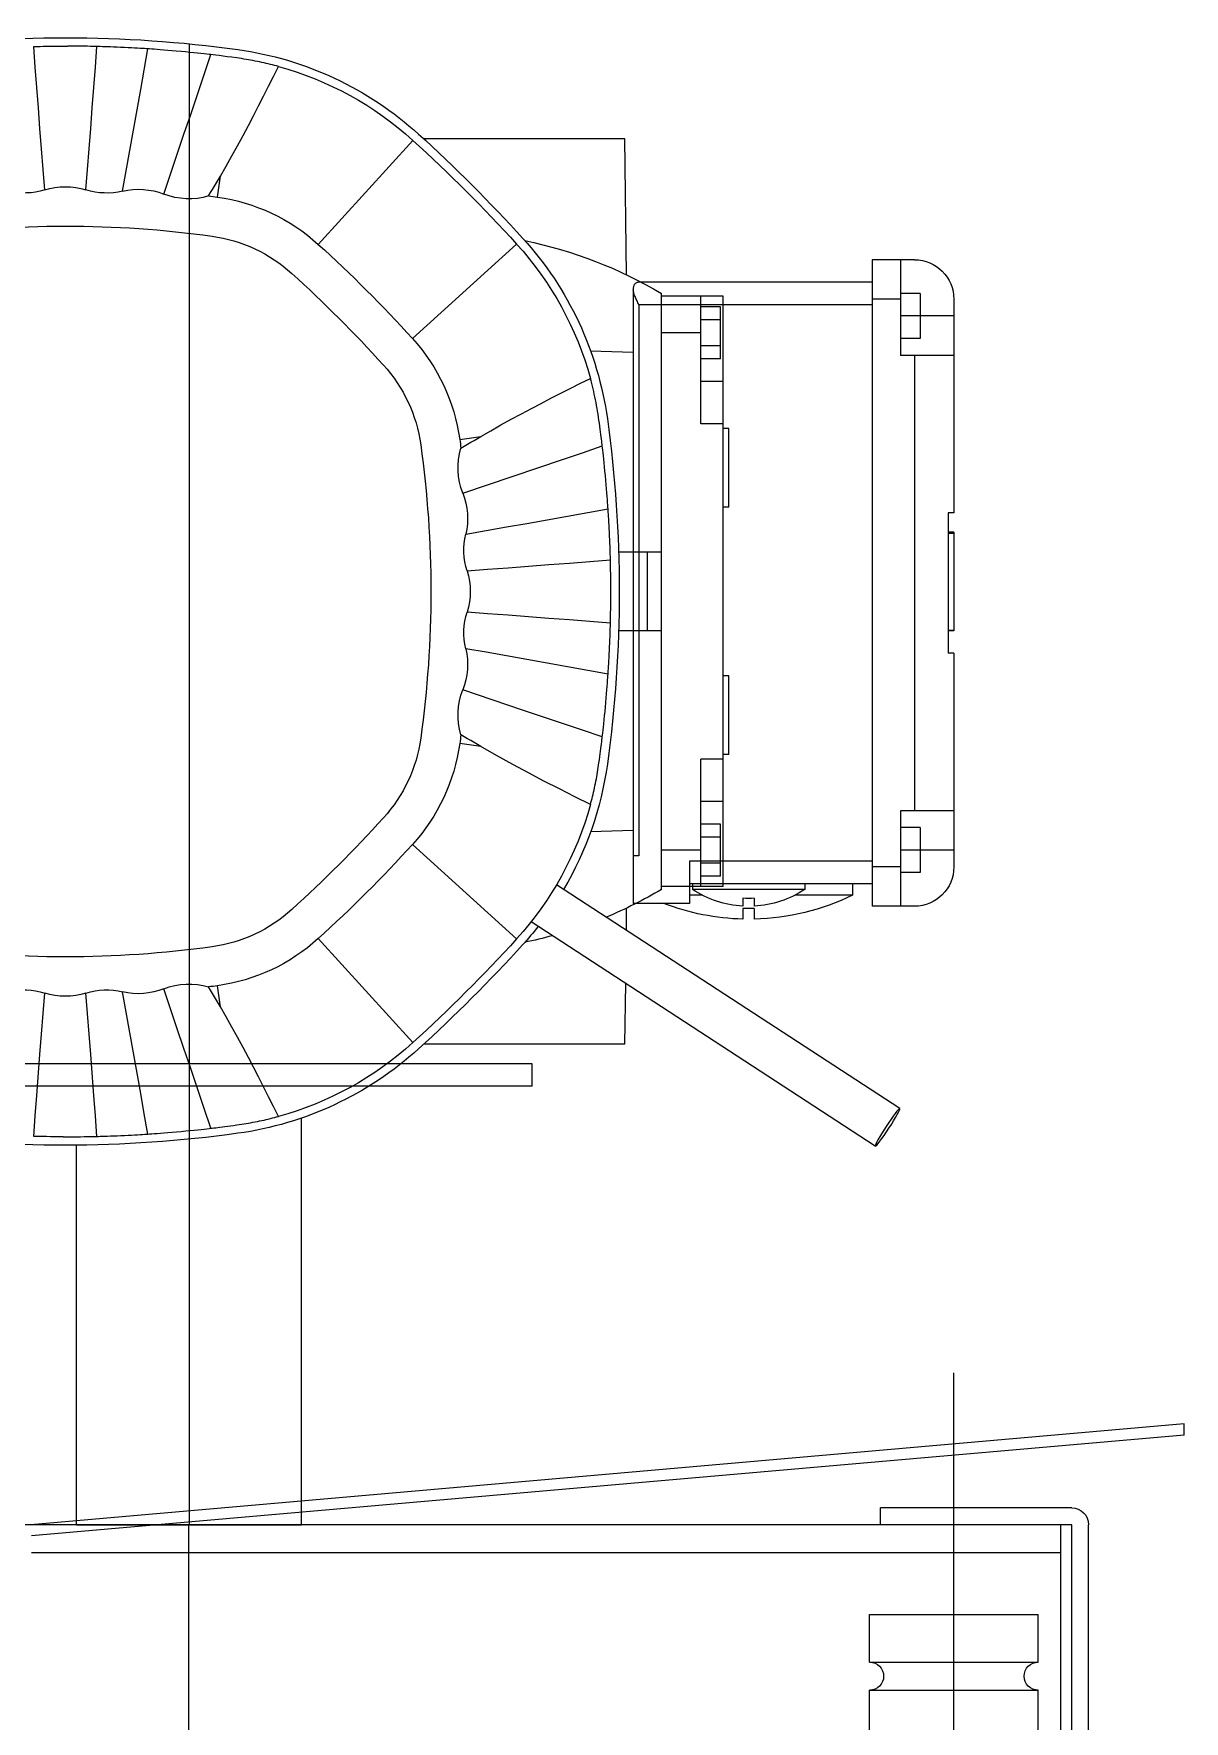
# Model space of a CAD drawing. Header units: millimetres. Extents: x 298 to 399, y 221 to 238.
# Drawn here: x 315.7791 to 315.9836, y 236.6335 to 236.9337 of the extents above; entities that cross this region are included whole.
import ezdxf

# ---------------------------------------------------------------- set-up
doc = ezdxf.new("R2010")
doc.units = ezdxf.units.MM
doc.layers.add('PL_N2$0$PLANTA', color=253, linetype='Continuous')

# ---------------------------------------------------------------- blocks, each defined once
blk = doc.blocks.new('PL_N2$0$A$C06AD38A4')
at = {"layer": 'PL_N2$0$PLANTA'}
for p, q in [((15, 743.52), (15, 27.03)), ((15, 734.07), (15, 0)), ((33.95, 27.03), (33.95, 707.03)), ((35.95, 707.03), (35.95, 27.03)), ((38.95, 707.03), (38.95, 27.03)), ((0, 677.47), (0, 56.47)), ((30, 677.47), (30, 56.47)), ((0, 56.47), (30, 56.47)), ((0, 51.47), (30, 51.47)), ((0, 51.47), (0, 42.97)), ((30, 51.47), (30, 42.97)), ((0, 42.97), (30, 42.97)), ((1.95, 27.03), (1.95, 24.03)), ((35.95, 24.03), (1.95, 24.03))]:
    blk.add_line(p, q, dxfattribs=at)
for centre, radius, start, end in [((0, 53.97), 2.5, 270, 90), ((30, 53.97), 2.5, 90, 270), ((35.95, 27.03), 3, 270, 0)]:
    blk.add_arc(centre, radius, start, end, dxfattribs=at)
blk = doc.blocks.new('PL_N2$0$A$C46897DEF')
at = {"layer": 'PL_N2$0$PLANTA'}
for p, q in [((1046, 753), (1046, 73)), ((1201, 78), (1018, 78)), ((1203, 73), (29, 73))]:
    blk.add_line(p, q, dxfattribs=at)
blk.add_blockref('PL_N2$0$A$C06AD38A4', (1167.05, 45.97), dxfattribs=at)
blk = doc.blocks.new('PL_N2$0$A$C02510BE1')
at = {"layer": 'PL_N2$0$PLANTA'}
blk.add_blockref('PL_N2$0$A$C46897DEF', (0, 0), dxfattribs=at)
blk = doc.blocks.new('PL_N2$0$A$C50A32927')
at = {"layer": 'PL_N2$0$PLANTA'}
blk.add_arc((1200, 1200), 1175, 268.87839, 205.72439, dxfattribs=at)
blk = doc.blocks.new('PL_N2$0$SA67DRE90L4-TOP')
for p, q in [((1.431413, 180.04509), (2.261669, 180.120789)), ((2.261669, 180.120789), (3.051908, 180.189987)), ((3.051908, 180.189987), (3.792706, 180.252319)), ((3.792706, 180.252319), (4.480786, 180.307999)), ((4.480786, 180.307999), (5.112868, 180.357239)), ((5.112868, 180.357239), (5.685673, 180.400238)), ((5.685673, 180.400238), (6.195923, 180.43721)), ((6.195923, 180.43721), (6.640339, 180.468353)), ((6.640339, 180.468353), (7.015642, 180.493896)), ((7.015642, 180.493896), (7.318553, 180.514038)), ((8.603666, 173.28299), (7.318578, 180.514008)), ((7.318598, 180.514023), (7.577841, 180.531158)), ((7.577841, 180.531158), (7.893343, 180.55159)), ((7.893343, 180.55159), (8.262864, 180.57489)), ((8.262864, 180.57489), (8.684158, 180.600632)), ((8.684158, 180.600632), (9.154985, 180.628403)), ((9.154985, 180.628403), (9.673101, 180.657745)), ((9.673101, 180.657745), (10.236264, 180.688248)), ((10.236264, 180.688248), (10.84223, 180.719482)), ((10.84223, 180.719482), (11.488757, 180.751022)), ((11.488757, 180.751022), (12.162435, 180.781921)), ((12.162435, 180.781921), (12.807939, 180.809647)), ((12.807939, 180.809647), (13.415696, 180.83403)), ((13.415696, 180.83403), (13.982926, 180.855316)), ((13.982926, 180.855316), (14.506849, 180.873688)), ((14.506849, 180.873688), (14.984684, 180.889343)), ((14.984684, 180.889343), (15.413651, 180.902481)), ((15.413651, 180.902481), (15.790969, 180.913315)), ((15.790969, 180.913315), (16.113859, 180.922043)), ((16.113859, 180.922043), (16.379538, 180.928864)), ((16.658005, 177.286896), (16.379557, 180.928848)), ((16.37958, 180.928864), (16.696732, 180.936752)), ((16.696732, 180.936752), (17.089417, 180.945892)), ((17.089417, 180.945892), (17.553505, 180.955704)), ((17.553505, 180.955704), (18.084875, 180.965698)), ((18.084875, 180.965698), (18.679399, 180.975327)), ((18.679399, 180.975327), (19.332952, 180.98407)), ((19.332952, 180.98407), (20.041407, 180.991394)), ((20.041407, 180.991394), (20.800642, 180.996765)), ((20.800642, 180.996765), (21.606527, 180.999649)), ((22.440718, 180.999557), (21.606527, 180.999649)), ((23.239206, 180.996552), (22.440718, 180.999557)), ((23.991297, 180.991104), (23.239206, 180.996552)), ((24.692982, 180.983765), (23.991297, 180.991104)), ((25.34026, 180.975052), (24.692982, 180.983765)), ((25.929129, 180.965469), (25.34026, 180.975052)), ((26.455582, 180.955536), (25.929129, 180.965469)), ((26.915617, 180.94577), (26.455582, 180.955536)), ((27.305231, 180.936707), (26.915617, 180.94577)), ((27.62042, 180.928864), (27.305231, 180.936707)), ((27.341995, 177.286896), (27.620443, 180.928848)), ((-15.904203, 177.373581), (-15.554128, 177.468216)), ((-15.035459, 175.628326), (-15.904192, 177.373688)), ((-15.554128, 177.468216), (-15.197905, 177.562164)), ((-15.197905, 177.562164), (-14.83575, 177.655228)), ((-14.83575, 177.655228), (-14.467878, 177.747269)), ((-14.467878, 177.747269), (-14.094506, 177.838135)), ((-14.094506, 177.838135), (-13.715848, 177.927643)), ((-13.715848, 177.927643), (-13.332119, 178.015656)), ((-13.332119, 178.015656), (-12.943535, 178.10202)), ((-12.943535, 178.10202), (-12.55035, 178.186539)), ((-12.55035, 178.186539), (-12.153855, 178.26886)), ((-12.153855, 178.26886), (-11.75472, 178.348831)), ((-11.75472, 178.348831), (-11.353122, 178.426376)), ((-11.353122, 178.426376), (-10.949239, 178.501434)), ((-10.949239, 178.501434), (-10.543246, 178.573959)), ((-10.543246, 178.573959), (-10.135323, 178.64389)), ((-10.135323, 178.64389), (-9.725644, 178.711151)), ((-9.725644, 178.711151), (-9.314387, 178.775711)), ((-9.314387, 178.775711), (-8.90173, 178.837509)), ((-8.90173, 178.837509), (-8.487848, 178.896469)), ((-8.487854, 178.896515), (-7.61237, 179.016052)), ((-7.61237, 179.016052), (-6.797256, 179.124207)), ((-6.797256, 179.124207), (-6.049608, 179.220764)), ((-6.049608, 179.220764), (-5.376522, 179.305527)), ((-5.376522, 179.305527), (-4.78509, 179.378265)), ((-4.78509, 179.378265), (-4.28241, 179.438782)), ((-4.28241, 179.438782), (-3.875574, 179.486877)), ((-2.680172, 175.944153), (-3.875537, 179.486862)), ((-3.875516, 179.486877), (-3.548303, 179.52507)), ((-3.548303, 179.52507), (-3.144191, 179.571518)), ((-3.144191, 179.571518), (-2.668018, 179.625259)), ((-2.668018, 179.625259), (-2.124621, 179.685272)), ((-2.124621, 179.685272), (-1.518838, 179.750595)), ((-1.518838, 179.750595), (-0.855505, 179.820221)), ((-0.855505, 179.820221), (-0.139461, 179.893158)), ((-0.139461, 179.893158), (0.624458, 179.968445)), ((0.624458, 179.968445), (1.431413, 180.04509)), ((16.936451, 173.644958), (16.658005, 177.286896)), ((27.063549, 173.644958), (27.341995, 177.286896)), ((-14.15348, 173.871872), (-15.035459, 175.628326)), ((-1.484807, 172.401443), (-2.680172, 175.944153)), ((-13.261272, 172.112), (-14.15348, 173.871872)), ((-12.361853, 170.356415), (-13.261272, 172.112)), ((-0.289442, 168.858734), (-1.484807, 172.401443)), ((9.246211, 169.66748), (8.603666, 173.28299)), ((17.214897, 170.003021), (16.936451, 173.644958)), ((26.785103, 170.003021), (27.063549, 173.644958)), ((-11.458237, 168.612808), (-12.361853, 170.356415)), ((-10.548412, 166.879379), (-11.458237, 168.612808)), ((0.905923, 165.316025), (-0.289442, 168.858734)), ((9.888756, 166.051971), (9.246211, 169.66748)), ((17.493343, 166.361069), (17.214897, 170.003021)), ((26.506657, 166.361069), (26.785103, 170.003021)), ((-9.602047, 165.101944), (-10.548412, 166.879379)), ((-8.621698, 163.290527), (-9.602047, 165.101944)), ((2.101289, 161.773315), (0.905923, 165.316025)), ((11.173844, 158.820953), (9.888756, 166.051971)), ((17.77179, 162.719131), (17.493343, 166.361069)), ((26.22821, 162.719131), (26.506657, 166.361069)), ((-77.816681, 140.313065), (-77.5, 164.5)), ((-77.5, 164.5), (-41.742126, 164.5)), ((-22.98562, 145.741379), (-39.800343, 164.241791)), ((-7.617275, 161.469223), (-8.621698, 163.290527)), ((18.050238, 159.077194), (17.77179, 162.719131)), ((25.949762, 159.077194), (26.22821, 162.719131)), ((-6.598682, 159.662109), (-7.617275, 161.469223)), ((-5.575825, 157.893265), (-6.598682, 159.662109)), ((4.492019, 154.687897), (2.101289, 161.773315)), ((-5.054542, 154.133423), (-5.575829, 157.89325)), ((-5.228529, 157.301773), (-5.575829, 157.89325)), ((-4.880607, 156.710342), (-5.228529, 157.301773)), ((-4.532056, 156.118927), (-4.880607, 156.710342)), ((-4.182872, 155.527557), (-4.532056, 156.118927)), ((11.816389, 155.205444), (11.173844, 158.820953)), ((18.328684, 155.435242), (18.050238, 159.077194)), ((25.671316, 155.435242), (25.949762, 159.077194)), ((-3.83305, 154.936234), (-4.182872, 155.527557)), ((-3.482585, 154.344925), (-3.83305, 154.936234)), ((-39.741383, 128.985619), (-58.241795, 145.800339)), ((-129, 143), (-121.5, 143)), ((-126.5, 143), (-126.5, 136)), ((-121.5, 143), (-121.5, 28)), ((-121.5, 139), (-80, 139)), ((-80, 139), (-79.909904, 138.995907)), ((-79.909904, 138.995907), (-79.818907, 138.983421)), ((-79.818907, 138.983421), (-79.727821, 138.962231)), ((-79.727821, 138.962231), (-79.637569, 138.932011)), ((-79.637569, 138.932011), (-79.549093, 138.892548)), ((-79.549093, 138.892548), (-79.463406, 138.843819)), ((-79.463406, 138.843819), (-79.381523, 138.785801)), ((-79.381523, 138.785801), (-79.304464, 138.718494)), ((-79.304464, 138.718494), (-79.233278, 138.642006)), ((-79.233278, 138.642006), (-79.16913, 138.556507)), ((-79.16913, 138.556507), (-79.113201, 138.462162)), ((-79.113201, 138.462162), (-79.066635, 138.359154)), ((-79.066635, 138.359154), (-79.030933, 138.247692)), ((-79.030933, 138.247692), (-79.008062, 138.127926)), ((-79.008062, 138.127926), (-79, 138)), ((-136, 136), (-136, 98)), ((-130, 137), (-130, 129)), ((-130, 137), (-126.5, 137)), ((-126.5, 136), (-126.5, 126)), ((-126.5, 136), (-121.5, 136)), ((-95, 136.5), (-84, 136.5)), ((-95, 31.5), (-95, 136.5)), ((-91, 130), (-91, 136.5)), ((-84, 31), (-84, 137)), ((-80, 135), (-79.909904, 135.180304)), ((-79.909904, 135.180304), (-79.818907, 135.363276)), ((-79.818907, 135.363276), (-79.727821, 135.548252)), ((-79.727821, 135.548252), (-79.637569, 135.734362)), ((-79.637569, 135.734362), (-79.549093, 135.920767)), ((-79.549093, 135.920767), (-79.463406, 136.106693)), ((-79.463406, 136.106693), (-79.381523, 136.29137)), ((-79.381523, 136.29137), (-79.304464, 136.474033)), ((-79.304464, 136.474033), (-79.233278, 136.653971)), ((-79.233278, 136.653971), (-79.16913, 136.830601)), ((-79.16913, 136.830601), (-79.113201, 137.003353)), ((-79.113201, 137.003353), (-79.066635, 137.171656)), ((-79.066635, 137.171656), (-79.030933, 137.335058)), ((-79.030933, 137.335058), (-79.008062, 137.493208)), ((-79.008062, 137.493208), (-79, 137.645752)), ((-79, 138), (-79, 28.5)), ((-136, 133), (-126.5, 133)), ((-121.5, 135), (-80, 135)), ((-94.5, 134.618805), (-91, 134.618805)), ((-94.5, 132.309402), (-94.5, 134.618805)), ((-94.5, 132.309402), (-91, 132.309402)), ((-94.5, 127.690598), (-94.5, 132.309402)), ((-80, 135), (-80, 37)), ((-91, 130), (-84, 130)), ((-91, 113.83419), (-91, 130)), ((-130, 129), (-126.5, 129)), ((-94.5, 127.690598), (-91, 127.690598)), ((-94.5, 125.381195), (-94.5, 127.690598)), ((-79, 126.5), (-71.408319, 126.765108)), ((-136, 126), (-126.5, 126)), ((-129, 126), (-129, 45)), ((-94.5, 125.381195), (-91, 125.381195)), ((-95, 121.339745), (-91, 121.339745)), ((-71.957085, 119.588791), (-71.844078, 120.069649)), ((-71.844078, 120.069649), (-71.728905, 120.542053)), ((-71.728905, 120.542053), (-71.611885, 121.005577)), ((-71.611885, 121.005577), (-71.493332, 121.45977)), ((-71.493332, 121.45977), (-71.373573, 121.904205)), ((-69.628716, 121.035652), (-71.373695, 121.90419)), ((-67.872795, 120.153946), (-69.628716, 121.035652)), ((-66.113594, 119.262085), (-67.872795, 120.153946)), ((-72.569191, 116.570496), (-72.476669, 117.084297)), ((-72.476669, 117.084297), (-72.380104, 117.594635)), ((-72.380104, 117.594635), (-72.279602, 118.101143)), ((-72.279602, 118.101143), (-72.175285, 118.60347)), ((-72.175285, 118.60347), (-72.067589, 119.099922)), ((-72.067589, 119.099922), (-71.957085, 119.588791)), ((-64.358788, 118.363075), (-66.113594, 119.262085)), ((-62.616043, 117.459923), (-64.358788, 118.363075)), ((-60.882267, 116.549934), (-62.616043, 117.459923)), ((-72.973892, 113.924118), (-72.896507, 114.487854)), ((-72.896469, 114.487846), (-72.821304, 115.011909)), ((-72.821304, 115.011909), (-72.741623, 115.533943)), ((-72.741623, 115.533943), (-72.657547, 116.053596)), ((-72.657547, 116.053596), (-72.569191, 116.570496)), ((-59.103477, 115.602867), (-60.882267, 116.549934)), ((-57.291168, 114.62204), (-59.103477, 115.602867)), ((-55.469353, 113.617348), (-57.291168, 114.62204)), ((-96, 113), (-94.999947, 113)), ((-96, 99), (-96, 113)), ((-95, 113.83419), (-91, 113.83419)), ((-73.38427, 110.735619), (-73.340088, 111.097137)), ((-73.340088, 111.097137), (-73.291, 111.493034)), ((-73.291, 111.493034), (-73.237068, 111.921478)), ((-73.237068, 111.921478), (-73.178329, 112.38063)), ((-73.178329, 112.38063), (-73.114853, 112.868675)), ((-73.114853, 112.868675), (-73.046692, 113.383781)), ((-73.046692, 113.383781), (-72.973892, 113.924118)), ((-53.662045, 112.598648), (-55.469353, 113.617348)), ((-51.893257, 111.575829), (-53.662045, 112.598648)), ((-51.301777, 111.228531), (-51.89325, 111.575829)), ((-48.133419, 111.054543), (-51.89325, 111.575829)), ((-50.710335, 110.880608), (-51.301777, 111.228531)), ((-73.748466, 107.538681), (-73.683716, 108.138779)), ((-73.683716, 108.138779), (-73.624222, 108.677216)), ((-73.624222, 108.677216), (-73.570946, 109.149284)), ((-73.570946, 109.149284), (-73.524841, 109.550285)), ((-73.524841, 109.550285), (-73.486877, 109.875519)), ((-73.48687, 109.875572), (-73.457718, 110.123009)), ((-69.944153, 108.680168), (-73.486862, 109.875534)), ((-73.457718, 110.123009), (-73.4235, 110.410301)), ((-73.4235, 110.410301), (-73.38427, 110.735619)), ((-66.401443, 107.48481), (-69.944153, 108.680168)), ((-50.118935, 110.532059), (-50.710335, 110.880608)), ((-49.527565, 110.182869), (-50.118935, 110.532059)), ((-48.936226, 109.833046), (-49.527565, 110.182869)), ((-48.344921, 109.482582), (-48.936226, 109.833046)), ((-74.040695, 104.615623), (-73.964577, 105.41539)), ((-73.964577, 105.41539), (-73.889854, 106.172287)), ((-73.889854, 106.172287), (-73.817497, 106.881615)), ((-73.817497, 106.881615), (-73.748466, 107.538681)), ((-48.687901, 101.50798), (-66.401443, 107.48481)), ((-74.305969, 101.544487), (-74.249657, 102.239273)), ((-74.249657, 102.239273), (-74.186615, 102.987213)), ((-74.186615, 102.987213), (-74.116623, 103.784912)), ((-74.116623, 103.784912), (-74.040695, 104.615623)), ((-74.493767, 98.986259), (-74.46801, 99.364532)), ((-74.46801, 99.364532), (-74.436562, 99.812874)), ((-74.436562, 99.812874), (-74.399216, 100.327904)), ((-74.399216, 100.327904), (-74.355751, 100.906235)), ((-74.355751, 100.906235), (-74.305969, 101.544487)), ((-136, 98), (-135, 98)), ((-135, 98), (-135, 73)), ((-96, 99), (-94.999947, 99)), ((-74.687454, 95.778923), (-74.657089, 96.338898)), ((-74.657089, 96.338898), (-74.627884, 96.854118)), ((-74.627884, 96.854118), (-74.60025, 97.322357)), ((-74.60025, 97.322357), (-74.574631, 97.741425)), ((-74.574631, 97.741425), (-74.551437, 98.109093)), ((-74.551437, 98.109093), (-74.531097, 98.423157)), ((-74.531097, 98.423157), (-74.51403, 98.681404)), ((-74.514038, 98.68145), (-74.493767, 98.986259)), ((-70.898499, 98.038879), (-74.514008, 98.681419)), ((-67.28299, 97.396332), (-70.898499, 98.038879)), ((-63.667484, 96.753792), (-67.28299, 97.396332)), ((-60.051975, 96.111244), (-63.667484, 96.753792)), ((-56.436466, 95.468697), (-60.051975, 96.111244)), ((-136, 94.538655), (-136, 94.415012)), ((-136, 94.538655), (-134.999916, 94.538655)), ((-136, 94.415012), (-136, 94.388484)), ((-136, 94.415012), (-134.999916, 94.415012)), ((-136, 94.388428), (-136, 94.321637)), ((-136, 94.388428), (-134.999954, 94.388428)), ((-136, 94.321637), (-136, 77.03343)), ((-136, 94.321637), (-134.999954, 94.321637)), ((-74.833435, 92.599701), (-74.808861, 93.210823)), ((-74.808861, 93.210823), (-74.780937, 93.859871)), ((-74.780937, 93.859871), (-74.749969, 94.533531)), ((-74.749969, 94.533531), (-74.718559, 95.176399)), ((-74.718559, 95.176399), (-74.687454, 95.778923)), ((-52.820957, 94.826157), (-56.436466, 95.468697)), ((-49.205448, 94.183609), (-52.820957, 94.826157)), ((-84, 91), (-81.5, 91)), ((-81.5, 91), (-76.390411, 91)), ((-81.5, 77), (-81.5, 91)), ((-74.922012, 89.887199), (-74.913246, 90.211594)), ((-74.913246, 90.211594), (-74.902351, 90.59082)), ((-74.902351, 90.59082), (-74.889122, 91.022057)), ((-74.889122, 91.022057), (-74.873367, 91.502495)), ((-74.873367, 91.502495), (-74.854874, 92.02932)), ((-74.854874, 92.02932), (-74.833435, 92.599701)), ((-74.984291, 86.649254), (-74.97686, 87.216469)), ((-74.97686, 87.216469), (-74.968712, 87.740433)), ((-74.968712, 87.740433), (-74.960167, 88.218544)), ((-74.960167, 88.218544), (-74.951569, 88.648201)), ((-74.951569, 88.648201), (-74.943268, 89.026802)), ((-74.943268, 89.026802), (-74.935585, 89.351746)), ((-74.935585, 89.351746), (-74.928864, 89.620422)), ((-74.928856, 89.620461), (-74.922012, 89.887199)), ((-71.286896, 89.341995), (-74.928841, 89.620445)), ((-67.644958, 89.063553), (-71.286896, 89.341995)), ((-64.003014, 88.785103), (-67.644958, 89.063553)), ((-60.361073, 88.506653), (-64.003014, 88.785103)), ((-56.719131, 88.22821), (-60.361073, 88.506653)), ((-53.077187, 87.94976), (-56.719131, 88.22821)), ((-49.435246, 87.671318), (-53.077187, 87.94976)), ((-75, 84), (-74.998848, 84.714165)), ((-74.998848, 84.714165), (-74.995621, 85.3955)), ((-74.995621, 85.3955), (-74.990654, 86.041397)), ((-74.990654, 86.041397), (-74.984291, 86.649254)), ((-74.998848, 83.28614), (-75, 84)), ((-74.995621, 82.604843), (-74.998848, 83.28614)), ((-74.990654, 81.958885), (-74.995621, 82.604843)), ((-74.984291, 81.350906), (-74.990654, 81.958885)), ((-74.976852, 80.783539), (-74.984291, 81.350906)), ((-74.968697, 80.259415), (-74.976852, 80.783539)), ((-74.960152, 79.781166), (-74.968697, 80.259415)), ((-74.951561, 79.351425), (-74.960152, 79.781166)), ((-74.943253, 78.972824), (-74.951561, 79.351425)), ((-74.935577, 78.648003), (-74.943253, 78.972824)), ((-74.928864, 78.379578), (-74.935577, 78.648003)), ((-74.922043, 78.113861), (-74.928856, 78.379539)), ((-74.928841, 78.379555), (-71.286896, 78.658005)), ((-74.913315, 77.79097), (-74.922043, 78.113861)), ((-71.286896, 78.658005), (-67.644958, 78.936447)), ((-67.644958, 78.936447), (-64.003014, 79.214897)), ((-64.003014, 79.214897), (-60.361073, 79.493347)), ((-60.361073, 79.493347), (-56.719131, 79.77179)), ((-56.719131, 79.77179), (-53.077187, 80.05024)), ((-53.077187, 80.05024), (-49.435246, 80.328682)), ((-136, 77.03343), (-136, 77.000221)), ((-136, 77.03343), (-134.999947, 77.03343)), ((-136, 77.000221), (-134.999947, 77.000221)), ((-136, 77.000143), (-134.999924, 77.000143)), ((-84, 77), (-81.5, 77)), ((-81.5, 77), (-76.390411, 77)), ((-74.902481, 77.413651), (-74.913315, 77.79097)), ((-74.889343, 76.984688), (-74.902481, 77.413651)), ((-74.873688, 76.506851), (-74.889343, 76.984688)), ((-74.855316, 75.982925), (-74.873688, 76.506851)), ((-74.834038, 75.415695), (-74.855316, 75.982925)), ((-74.809639, 74.807938), (-74.834038, 75.415695)), ((-136, 73), (-136, 45)), ((-136, 73), (-135, 73)), ((-74.781929, 74.162437), (-74.809639, 74.807938)), ((-74.751022, 73.488754), (-74.781929, 74.162437)), ((-74.71949, 72.842232), (-74.751022, 73.488754)), ((-74.688255, 72.236267), (-74.71949, 72.842232)), ((-74.657745, 71.673103), (-74.688255, 72.236267)), ((-60.051975, 71.888756), (-56.436466, 72.531303)), ((-56.436466, 72.531303), (-52.820957, 73.173843)), ((-52.820957, 73.173843), (-49.205448, 73.816391)), ((-74.628403, 71.154984), (-74.657745, 71.673103)), ((-74.600639, 70.684158), (-74.628403, 71.154984)), ((-74.57489, 70.262863), (-74.600639, 70.684158)), ((-74.55159, 69.893341), (-74.57489, 70.262863)), ((-74.531158, 69.577843), (-74.55159, 69.893341)), ((-74.51403, 69.318596), (-74.531158, 69.577843)), ((-74.493896, 69.01564), (-74.514038, 69.31855)), ((-74.514008, 69.318581), (-70.898499, 69.961121)), ((-70.898499, 69.961121), (-67.28299, 70.603668)), ((-67.28299, 70.603668), (-63.667484, 71.246208)), ((-63.667484, 71.246208), (-60.051975, 71.888756)), ((-96, 69), (-94.999916, 69)), ((-96, 55), (-96, 69)), ((-74.468353, 68.640335), (-74.493896, 69.01564)), ((-74.437202, 68.195923), (-74.468353, 68.640335)), ((-74.40023, 67.685677), (-74.437202, 68.195923)), ((-74.357231, 67.112869), (-74.40023, 67.685677)), ((-74.307999, 66.480785), (-74.357231, 67.112869)), ((-74.252319, 65.792706), (-74.307999, 66.480785)), ((-59.316029, 62.905922), (-48.687901, 66.49202)), ((-74.189987, 65.051907), (-74.252319, 65.792706)), ((-74.120789, 64.261669), (-74.189987, 65.051907)), ((-74.045082, 63.431412), (-74.120789, 64.261669)), ((-73.968452, 62.624458), (-74.045082, 63.431412)), ((-73.893166, 61.860538), (-73.968452, 62.624458)), ((-73.820213, 61.144493), (-73.893166, 61.860538)), ((-73.750587, 60.481163), (-73.820213, 61.144493)), ((-73.685272, 59.875378), (-73.750587, 60.481163)), ((-69.944153, 59.319828), (-66.401443, 60.515194)), ((-66.401443, 60.515194), (-62.858738, 61.71056)), ((-62.858738, 61.71056), (-59.316029, 62.905922)), ((-73.625252, 59.331982), (-73.685272, 59.875378)), ((-73.571526, 58.855808), (-73.625252, 59.331982)), ((-73.52507, 58.451698), (-73.571526, 58.855808)), ((-73.486877, 58.124485), (-73.52507, 58.451698)), ((-73.457718, 57.876991), (-73.48687, 58.124424)), ((-73.486862, 58.124462), (-69.944153, 59.319828)), ((-73.4235, 57.589703), (-73.457718, 57.876991)), ((-73.38427, 57.264381), (-73.4235, 57.589703)), ((-73.340088, 56.902859), (-73.38427, 57.264381)), ((-51.301777, 56.771469), (-50.710335, 57.119392)), ((-50.710335, 57.119392), (-50.118935, 57.467945)), ((-50.118935, 57.467945), (-49.527565, 57.817127)), ((-49.527565, 57.817127), (-48.936226, 58.16695)), ((-48.936226, 58.16695), (-48.344921, 58.517414)), ((-96, 55), (-94.999916, 55)), ((-95, 54.165806), (-91, 54.165806)), ((-91, 31.5), (-91, 54.165806)), ((-73.291, 56.506966), (-73.340088, 56.902859)), ((-73.237068, 56.078526), (-73.291, 56.506966)), ((-73.178329, 55.61937), (-73.237068, 56.078526)), ((-73.114853, 55.131325), (-73.178329, 55.61937)), ((-73.046692, 54.616219), (-73.114853, 55.131325)), ((-72.973892, 54.075886), (-73.046692, 54.616219)), ((-72.896507, 53.512146), (-72.973892, 54.075886)), ((-57.550468, 53.236546), (-54.691601, 54.818108)), ((-54.691601, 54.818108), (-51.893257, 56.424175)), ((-51.89325, 56.424171), (-48.133419, 56.945457)), ((-51.89325, 56.424171), (-51.301777, 56.771469)), ((-72.837502, 53.09827), (-72.896461, 53.512154)), ((-72.775719, 52.685612), (-72.837502, 53.09827)), ((-72.711159, 52.274357), (-72.775719, 52.685612)), ((-72.643883, 51.864677), (-72.711159, 52.274357)), ((-72.573959, 51.456753), (-72.643883, 51.864677)), ((-72.501434, 51.050762), (-72.573959, 51.456753)), ((-72.426376, 50.646877), (-72.501434, 51.050762)), ((-63.109314, 50.283337), (-60.376411, 51.717934)), ((-60.376411, 51.717934), (-57.550468, 53.236546)), ((-72.348831, 50.245281), (-72.426376, 50.646877)), ((-72.268867, 49.846146), (-72.348831, 50.245281)), ((-72.186539, 49.44965), (-72.268867, 49.846146)), ((-72.102013, 49.056465), (-72.186539, 49.44965)), ((-72.015663, 48.667881), (-72.102013, 49.056465)), ((-71.92765, 48.284153), (-72.015663, 48.667881)), ((-71.838135, 47.905495), (-71.92765, 48.284153)), ((-68.625504, 47.467102), (-65.860756, 48.866844)), ((-65.860756, 48.866844), (-63.109314, 50.283337)), ((-95, 46.660255), (-91, 46.660255)), ((-71.747269, 47.532124), (-71.838135, 47.905495)), ((-71.655228, 47.164249), (-71.747269, 47.532124)), ((-71.562157, 46.802097), (-71.655228, 47.164249)), ((-71.468224, 46.445873), (-71.562157, 46.802097)), ((-71.373581, 46.095798), (-71.468224, 46.445873)), ((-71.373695, 46.095806), (-68.625504, 47.467102)), ((-136, 45), (-136, 38)), ((-136, 45), (-126.5, 45)), ((-126.5, 45), (-126.5, 28)), ((-94.5, 42.618801), (-91, 42.618801)), ((-94.5, 33.381197), (-94.5, 42.618801)), ((-130, 42), (-130, 38)), ((-130, 42), (-126.5, 42)), ((-94.5, 40.309402), (-91, 40.309402)), ((-79, 41.5), (-71.408353, 41.234894)), ((-136, 38), (-136, 35)), ((-136, 38), (-126.5, 38)), ((-130, 38), (-130, 34)), ((-91, 38), (-84, 38)), ((-80, 37), (-79, 37)), ((-58.241795, 22.199659), (-39.741383, 39.014378)), ((-130, 34), (-126.5, 34)), ((-126.5, 35), (-121.5, 35)), ((-121.5, 36), (-89, 36)), ((-94.5, 35.690598), (-91, 35.690598)), ((-94.5, 33.381197), (-91, 33.381197)), ((-89, 36), (-89, 28.5)), ((-126.393257, -7.960951), (-65.344727, 31.835865)), ((-121.5, 32), (-89, 32)), ((-118, 32), (-118, 30)), ((-109.5, 32), (-109.5, 31)), ((-109.5, 31), (-89.5, 31)), ((-95, 31.5), (-84, 31.5)), ((-89.5, 32), (-89.5, 31)), ((-129, 28), (-121.5, 28)), ((-118, 30), (-107.790283, 30)), ((-100.5, 29.432632), (-100.5, 28.027542)), ((-100.5, 27.618271), (-100.5, 25.711922)), ((-98.5, 29.432632), (-98.5, 28.027542)), ((-98.5, 27.618271), (-98.5, 25.711922)), ((-91.209717, 30), (-89.000006, 30)), ((-89, 28.5), (-79, 28.5)), ((-77.764992, 23.739353), (-77.816681, 27.686941)), ((-122.024452, -14.662712), (-60.818718, 25.236589)), ((-122.024452, -14.662712), (-60.818729, 25.23658)), ((-39.800343, 3.758206), (-22.98562, 22.258615)), ((-77.5, 3.5), (-77.641014, 14.270363)), ((-5.575829, 10.106749), (-5.054542, 13.86658)), ((-4.532056, 11.881067), (-4.182872, 12.472437)), ((-4.182872, 12.472437), (-3.83305, 13.063774)), ((-3.83305, 13.063774), (-3.482585, 13.65508)), ((2.101289, 6.226681), (4.492019, 13.312098)), ((11.173844, 9.179042), (11.816389, 12.79455)), ((18.050238, 8.922812), (18.328684, 12.564754)), ((25.949762, 8.922812), (25.671316, 12.564754)), ((-6.598647, 8.337955), (-5.575825, 10.106741)), ((-5.575829, 10.106749), (-5.228529, 10.698225)), ((-5.228529, 10.698225), (-4.880607, 11.289664)), ((-4.880607, 11.289664), (-4.532056, 11.881067)), ((10.5313, 5.563534), (11.173844, 9.179042)), ((-8.622044, 4.708832), (-7.617345, 6.530647)), ((-7.617345, 6.530647), (-6.598647, 8.337955)), ((0.905923, 2.683972), (2.101289, 6.226681)), ((17.77179, 5.280869), (18.050238, 8.922812)), ((26.22821, 5.280869), (25.949762, 8.922812)), ((-77.5, 3.5), (-41.742123, 3.5)), ((-9.602866, 2.896522), (-8.622044, 4.708832)), ((9.888756, 1.948025), (10.5313, 5.563534)), ((17.493343, 1.638927), (17.77179, 5.280869)), ((26.506657, 1.638927), (26.22821, 5.280869)), ((-11.459922, -0.616043), (-10.549935, 1.117734)), ((-10.549935, 1.117734), (-9.602866, 2.896522)), ((-0.289442, -0.858737), (0.905923, 2.683972)), ((8.603666, -5.282991), (9.888756, 1.948025)), ((16.936451, -5.644957), (17.493343, 1.638927)), ((27.063549, -5.644957), (26.506657, 1.638927)), ((-13.262087, -4.113595), (-12.363076, -2.358787)), ((-12.363076, -2.358787), (-11.459922, -0.616043)), ((-1.484807, -4.401445), (-0.289442, -0.858737)), ((-15.035652, -7.628718), (-14.153948, -5.872795)), ((-14.153948, -5.872795), (-13.262087, -4.113595)), ((-2.680172, -7.944154), (-1.484807, -4.401445)), ((7.961122, -8.898499), (8.603666, -5.282991)), ((16.658005, -9.2869), (16.936451, -5.644957)), ((27.341995, -9.2869), (27.063549, -5.644957)), ((-15.904192, -9.373693), (-15.035652, -7.628718)), ((-3.875537, -11.486862), (-2.680172, -7.944154)), ((7.318578, -12.514008), (7.961122, -8.898499)), ((-15.554161, -9.468209), (-15.904204, -9.373576)), ((-15.197976, -9.562133), (-15.554161, -9.468209)), ((-14.835866, -9.65519), (-15.197976, -9.562133)), ((-14.468044, -9.747222), (-14.835866, -9.65519)), ((-14.094727, -9.83807), (-14.468044, -9.747222)), ((-13.716127, -9.927574), (-14.094727, -9.83807)), ((-13.332462, -10.015577), (-13.716127, -9.927574)), ((-12.943945, -10.10192), (-13.332462, -10.015577)), ((-12.550803, -10.186441), (-12.943945, -10.10192)), ((-12.154224, -10.268797), (-12.550803, -10.186441)), ((-11.755014, -10.348783), (-12.154224, -10.268797)), ((-11.353351, -10.426341), (-11.755014, -10.348783)), ((-10.949409, -10.501415), (-11.353351, -10.426341)), ((-10.543367, -10.573948), (-10.949409, -10.501415)), ((-10.135403, -10.643881), (-10.543367, -10.573948)), ((-9.725692, -10.711157), (-10.135403, -10.643881)), ((-9.314411, -10.775718), (-9.725692, -10.711157)), ((-8.901737, -10.837506), (-9.314411, -10.775718)), ((-8.487848, -10.896465), (-8.901737, -10.837506)), ((-7.924116, -10.97389), (-8.487854, -10.896507)), ((-7.38378, -11.046691), (-7.924116, -10.97389)), ((-6.868676, -11.114856), (-7.38378, -11.046691)), ((-6.380631, -11.178331), (-6.868676, -11.114856)), ((-5.921475, -11.237064), (-6.380631, -11.178331)), ((-5.493035, -11.291001), (-5.921475, -11.237064)), ((-5.09714, -11.340088), (-5.493035, -11.291001)), ((-4.735619, -11.384272), (-5.09714, -11.340088)), ((-4.410298, -11.423499), (-4.735619, -11.384272)), ((-4.123007, -11.457716), (-4.410298, -11.423499)), ((-3.875574, -11.48687), (-4.123007, -11.457716)), ((-3.550283, -11.524838), (-3.875515, -11.486876)), ((-3.149283, -11.570943), (-3.550283, -11.524838)), ((-2.677216, -11.624224), (-3.149283, -11.570943)), ((-2.138782, -11.683719), (-2.677216, -11.624224)), ((-1.538682, -11.748466), (-2.138782, -11.683719)), ((-0.881616, -11.817499), (-1.538682, -11.748466)), ((-0.172284, -11.889857), (-0.881616, -11.817499)), ((0.584612, -11.964577), (-0.172284, -11.889857)), ((1.384373, -12.040694), (0.584612, -11.964577)), ((16.379557, -12.928841), (16.658005, -9.2869)), ((27.620443, -12.928841), (27.341995, -9.2869)), ((2.215085, -12.116621), (1.384373, -12.040694)), ((3.012789, -12.186613), (2.215085, -12.116621)), ((3.760726, -12.249659), (3.012789, -12.186613)), ((4.455513, -12.305968), (3.760726, -12.249659)), ((5.093764, -12.35575), (4.455513, -12.305968)), ((5.672097, -12.399212), (5.093764, -12.35575)), ((6.187126, -12.436563), (5.672097, -12.399212)), ((6.635468, -12.468012), (6.187126, -12.436563)), ((7.013739, -12.493766), (6.635468, -12.468012)), ((7.318553, -12.514034), (7.013739, -12.493766)), ((7.576847, -12.531096), (7.318598, -12.51403)), ((7.890911, -12.551437), (7.576847, -12.531096)), ((8.258579, -12.574631), (7.890911, -12.551437)), ((8.67764, -12.600254), (8.258579, -12.574631)), ((9.145884, -12.62788), (8.67764, -12.600254)), ((9.661098, -12.657089), (9.145884, -12.62788)), ((10.221075, -12.687456), (9.661098, -12.657089)), ((10.823602, -12.718557), (10.221075, -12.687456)), ((11.466468, -12.749969), (10.823602, -12.718557)), ((12.14013, -12.780937), (11.466468, -12.749969)), ((12.789179, -12.808861), (12.14013, -12.780937)), ((13.400303, -12.833437), (12.789179, -12.808861)), ((13.970683, -12.854872), (13.400303, -12.833437)), ((14.497502, -12.873365), (13.970683, -12.854872)), ((14.977942, -12.889124), (14.497502, -12.873365)), ((15.409184, -12.902349), (14.977942, -12.889124)), ((15.788408, -12.913244), (15.409184, -12.902349)), ((16.112801, -12.922012), (15.788408, -12.913244)), ((16.379538, -12.928856), (16.112801, -12.922012)), ((16.694769, -12.936714), (16.37958, -12.928862)), ((17.084383, -12.945778), (16.694769, -12.936714)), ((17.544418, -12.955534), (17.084383, -12.945778)), ((18.070871, -12.965464), (17.544418, -12.955534)), ((18.65974, -12.975048), (18.070871, -12.965464)), ((19.307018, -12.98377), (18.65974, -12.975048)), ((20.008703, -12.991108), (19.307018, -12.98377)), ((20.760794, -12.996544), (20.008703, -12.991108)), ((21.559282, -12.999561), (20.760794, -12.996544)), ((22.393473, -12.999651), (21.559282, -12.999561)), ((22.393473, -12.999651), (23.199358, -12.996763)), ((23.199358, -12.996763), (23.958593, -12.991394)), ((23.958593, -12.991394), (24.667048, -12.984074)), ((24.667048, -12.984074), (25.320601, -12.975334)), ((25.320601, -12.975334), (25.915125, -12.965702)), ((25.915125, -12.965702), (26.446495, -12.955709)), ((26.446495, -12.955709), (26.910583, -12.945885)), ((26.910583, -12.945885), (27.303268, -12.93676)), ((27.303268, -12.93676), (27.62042, -12.928862))]:
    blk.add_line(p, q)
for centre, radius, start, end in [((-0.453896, 120.950834), 60, 97.89353032, 132.26718574), ((22, -41), 223.5, 82.10646968, 97.89353032), ((-0.453896, 120.950834), 58.5, 105.31393453, 132.26718574), ((144.152696, -38.152696), 275, 132.26718574, 137.73281426), ((144.152696, -38.152696), 273.5, 132.26718574, 137.73281426), ((-0.453896, 120.950834), 33.5, 97.89353032, 132.26718574), ((22, -41), 197, 97.43221915, 97.89353032), ((0.008626, 166.050905), 12.215508, 253.3932323, 291.53223295), ((8.975411, 143.324899), 12.215508, 76.55148991, 111.53223295), ((14.657367, 167.086001), 12.215508, 256.55148991, 287.49037152), ((22, 143.784492), 12.215508, 72.50962848, 107.49037152), ((29.342633, 167.086001), 12.215508, 252.50962848, 283.44851009), ((-0.453896, 120.950834), 26.5, 97.89353032, 132.26718574), ((22, -41), 190, 82.10646968, 97.89353032), ((-44, 69.772727), 78.227273, 101.58953603, 120.7525025), ((-14.950834, 106.453896), 60, 137.73281426, 172.10646968), ((-14.950834, 106.453896), 58.5, 137.73281426, 164.68606547), ((144.152696, -38.152696), 248.5, 132.26718574, 137.73281426), ((-129, 136), 7, 90, 180), ((144.152696, -38.152696), 241.5, 132.26718574, 137.73281426), ((-14.950834, 106.453896), 33.5, 137.73281426, 172.10646968), ((-14.950834, 106.453896), 26.5, 137.73281426, 172.10646968), ((147, 84), 223.5, 172.10646968, 187.89353032), ((-60.050905, 105.991374), 12.215508, 338.46776705, 16.6067677), ((147, 84), 197, 172.10646968, 172.56778085), ((147, 84), 190, 172.10646968, 187.89353032), ((-37.324899, 97.024589), 12.215508, 158.46776705, 193.44851009), ((-61.086001, 91.342633), 12.215508, 342.50962848, 13.44851009), ((-37.784492, 84), 12.215508, 162.50962848, 197.49037152), ((-61.086001, 76.657367), 12.215508, 346.55148991, 17.49037152), ((-37.324899, 70.975411), 12.215508, 166.55148991, 201.53223295), ((-60.050905, 62.008626), 12.215508, 343.3932323, 21.53223295), ((147, 84), 197, 187.43221915, 187.89353032), ((-14.950834, 61.546104), 26.5, 187.89353032, 222.26718574), ((-14.950834, 61.546104), 33.5, 187.89353032, 222.26718574), ((-14.950834, 61.546104), 60, 187.89353032, 210.58640199), ((-14.950834, 61.546104), 58.5, 195.31393453, 222.26718574), ((144.152696, 206.152696), 241.5, 222.26718574, 227.73281426), ((144.152696, 206.152696), 248.5, 222.26718574, 227.73281426), ((-129, 35), 7, 180, 270), ((-99.5, 46.166667), 18.166667, 236.60151153, 266.84450926), ((-99.5, 46.166667), 18.166667, 273.15549074, 303.39848847), ((-44, 98.227273), 78.227273, 239.2474975, 247.29169875), ((-99.5, 67.646512), 41.946512, 243.82988013, 268.6339458), ((-99.5, 46.166667), 16.763883, 266.58015906, 273.41984094), ((-99.5, 67.646512), 40.040727, 268.56891367, 271.43108633), ((-99.5, 67.646512), 41.946512, 271.3660542, 291.05292137), ((-0.453896, 47.049166), 26.5, 227.73281426, 262.10646968), ((-14.950834, 61.546104), 60, 218.23351143, 222.26718574), ((-44, 98.227273), 78.227273, 254.72321599, 258.41065795), ((144.152696, 206.152696), 275, 222.26718574, 227.73281426), ((144.152696, 206.152696), 273.5, 222.26718574, 227.73281426), ((-0.453896, 47.049166), 33.5, 227.73281426, 262.10646968), ((22, 209), 190, 262.10646968, 277.89353032), ((22, 209), 197, 262.10646968, 262.56778085), ((0.008626, 1.949095), 12.215508, 68.46776705, 106.6067677), ((8.975411, 24.675101), 12.215508, 248.46776705, 283.44851009), ((14.657367, 0.913999), 12.215508, 72.50962848, 103.44851009), ((22, 24.215508), 12.215508, 252.50962848, 287.49037152), ((29.342633, 0.913999), 12.215508, 76.55148991, 107.49037152), ((-0.453896, 47.049166), 58.5, 227.73281426, 254.68606547), ((-0.453896, 47.049166), 60, 227.73281426, 262.10646968), ((22, 209), 223.5, 262.10646968, 277.89353032)]:
    blk.add_arc(centre, radius, start, end)
blk.add_ellipse((-124.208855, -11.311831), major_axis=(-2.184399, 3.35088), ratio=0.0730949284)
blk = doc.blocks.new('PL_N2$0$SA67-2-3-5HP Top View')
at = {"layer": 'PL_N2$0$PLANTA'}
for p, q in [((20, 0), (-337, 0)), ((-20, 0), (-20, -67.51)), ((-20, 0), (20, 0)), ((20, 0), (20, -72.32)), ((0, -263.41), (0, 0)), ((61, -78), (-205, -78)), ((61, -78), (-205, -78)), ((61, -78), (61, -82)), ((61, -82), (-205, -82))]:
    blk.add_line(p, q, dxfattribs=at)
at = {"rotation": 180}
blk.add_blockref('PL_N2$0$SA67DRE90L4-TOP', (0, -82), dxfattribs=at)
blk = doc.blocks.new('PL_N2$0$Infeed-Guide')
at = {"layer": 'PL_N2$0$PLANTA'}
for p, q in [((1323.34, 12342.53), (1528.42, 12324.59)), ((1323.34, 12340.52), (1323.34, 12342.53)), ((1323.34, 12340.52), (1528.34, 12322.59))]:
    blk.add_line(p, q, dxfattribs=at)
blk = doc.blocks.new('PL_N2$0$Espiral-F')
at = {"layer": 'PL_N2$0$PLANTA', "xscale": -1}
for name, p, rotation in [('PL_N2$0$A$C50A32927', (30088.06, 5626.27), 34.99999999999996), ('PL_N2$0$A$C02510BE1', (28410.78, 7183.96), 180)]:
    blk.add_blockref(name, p, dxfattribs=dict(at, rotation=rotation))
at = {"layer": 'PL_N2$0$PLANTA', "xscale": -0.9999979999999998, "yscale": 0.9999979999999998, "zscale": 0.9999979999999998, "rotation": 180}
blk.add_blockref('PL_N2$0$SA67-2-3-5HP Top View', (29456.82, 7110.96), dxfattribs=at)
at = {"layer": 'PL_N2$0$PLANTA', "xscale": -1}
blk.add_blockref('PL_N2$0$Infeed-Guide', (30957.12, -5213.63), dxfattribs=at)

msp = doc.modelspace()

# ---------------------------------------------------------------- block references
at = {"xscale": 0.001, "yscale": 0.001, "zscale": 0.001}
msp.add_blockref('PL_N2$0$Espiral-F', (286.34985, 229.55753), dxfattribs=at)

doc.saveas('drawing.dxf')
